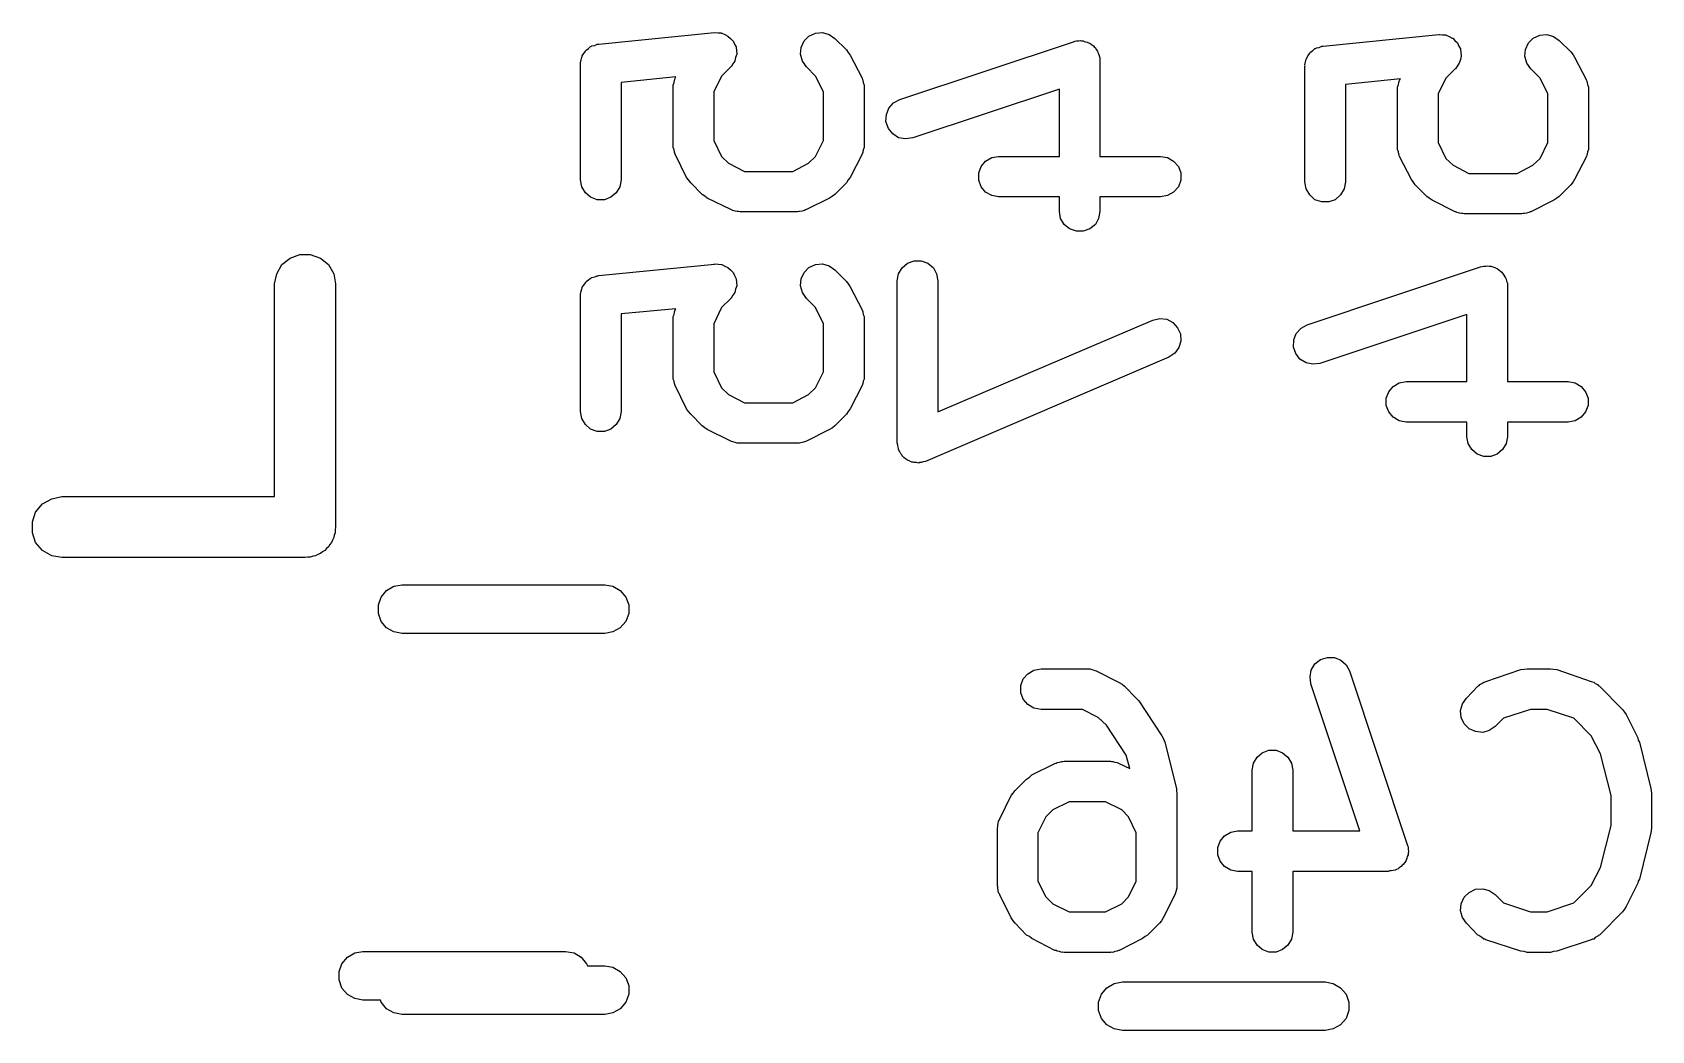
# Model space of a CAD drawing. Extents: x 93.7 to 160.2, y -161.6 to -97.7.
# Drawn here: x 152.285 to 156.282, y -154.822 to -152.358 of the extents above; entities that cross this region are included whole.
import ezdxf

# ---------------------------------------------------------------- set-up
doc = ezdxf.new("R2010")
doc.units = 0
doc.header["$MEASUREMENT"] = 0
doc.layers.add('BLACK', color=7, linetype='CONTINUOUS')

msp = doc.modelspace()

# ---------------------------------------------------------------- linework, layer by layer
at = {"layer": 'Black'}
for p, q in [((153.683, -152.387), (153.969, -152.358)), ((153.969, -152.358), (153.969, -152.358)), ((153.969, -152.358), (153.969, -152.358)), ((153.969, -152.358), (153.978, -152.359)), ((153.978, -152.359), (153.986, -152.359)), ((153.986, -152.359), (153.986, -152.36)), ((153.986, -152.36), (153.987, -152.36)), ((153.987, -152.36), (153.994, -152.363)), ((153.994, -152.363), (154.002, -152.367)), ((154.202, -152.367), (154.218, -152.36)), ((154.218, -152.36), (154.235, -152.358)), ((154.235, -152.358), (154.252, -152.363)), ((154.252, -152.363), (154.266, -152.373)), ((155.471, -152.392), (155.757, -152.363)), ((155.757, -152.363), (155.757, -152.363)), ((155.757, -152.363), (155.758, -152.363)), ((155.758, -152.363), (155.766, -152.364)), ((155.766, -152.364), (155.774, -152.364)), ((155.774, -152.364), (155.775, -152.365)), ((155.775, -152.365), (155.775, -152.365)), ((155.775, -152.365), (155.782, -152.368)), ((155.99, -152.372), (156.006, -152.365)), ((156.006, -152.365), (156.023, -152.363)), ((156.023, -152.363), (156.04, -152.368)), ((153.646, -152.41), (153.65, -152.404)), ((153.65, -152.404), (153.651, -152.403)), ((153.651, -152.403), (153.652, -152.402)), ((153.652, -152.402), (153.658, -152.398)), ((153.658, -152.398), (153.663, -152.393)), ((153.663, -152.393), (153.665, -152.392)), ((153.665, -152.392), (153.666, -152.391)), ((153.666, -152.391), (153.673, -152.39)), ((153.673, -152.39), (153.679, -152.387)), ((153.679, -152.387), (153.681, -152.387)), ((153.681, -152.387), (153.683, -152.387)), ((154.002, -152.367), (154.002, -152.367)), ((154.002, -152.367), (154.002, -152.367)), ((154.002, -152.367), (154.008, -152.373)), ((154.008, -152.373), (154.014, -152.379)), ((154.014, -152.379), (154.014, -152.379)), ((154.014, -152.379), (154.015, -152.379)), ((154.015, -152.379), (154.018, -152.387)), ((154.018, -152.387), (154.022, -152.394)), ((154.022, -152.394), (154.022, -152.395)), ((154.022, -152.395), (154.022, -152.395)), ((154.022, -152.395), (154.023, -152.403)), ((154.023, -152.403), (154.024, -152.412)), ((154.181, -152.412), (154.183, -152.395)), ((154.183, -152.395), (154.19, -152.379)), ((154.19, -152.379), (154.202, -152.367)), ((154.266, -152.373), (154.295, -152.401)), ((154.295, -152.401), (154.299, -152.408)), ((154.426, -152.524), (154.855, -152.381)), ((154.855, -152.381), (154.858, -152.38)), ((154.858, -152.38), (154.862, -152.379)), ((154.862, -152.379), (154.867, -152.379)), ((154.867, -152.379), (154.872, -152.378)), ((154.872, -152.378), (154.875, -152.379)), ((154.875, -152.379), (154.879, -152.379)), ((154.879, -152.379), (154.884, -152.381)), ((154.884, -152.381), (154.889, -152.382)), ((154.889, -152.382), (154.892, -152.384)), ((154.892, -152.384), (154.895, -152.385)), ((154.895, -152.385), (154.899, -152.388)), ((154.899, -152.388), (154.904, -152.391)), ((154.904, -152.391), (154.906, -152.394)), ((154.906, -152.394), (154.909, -152.396)), ((154.909, -152.396), (154.911, -152.4)), ((154.911, -152.4), (154.914, -152.404)), ((154.914, -152.404), (154.915, -152.408)), ((155.44, -152.407), (155.446, -152.403)), ((155.446, -152.403), (155.451, -152.398)), ((155.451, -152.398), (155.453, -152.398)), ((155.453, -152.398), (155.455, -152.396)), ((155.455, -152.396), (155.461, -152.395)), ((155.461, -152.395), (155.468, -152.392)), ((155.468, -152.392), (155.469, -152.392)), ((155.469, -152.392), (155.471, -152.392)), ((155.782, -152.368), (155.79, -152.372)), ((155.79, -152.372), (155.79, -152.372)), ((155.79, -152.372), (155.791, -152.372)), ((155.791, -152.372), (155.796, -152.378)), ((155.796, -152.378), (155.803, -152.384)), ((155.803, -152.384), (155.803, -152.384)), ((155.803, -152.384), (155.803, -152.384)), ((155.803, -152.384), (155.806, -152.392)), ((155.806, -152.392), (155.81, -152.399)), ((155.81, -152.399), (155.81, -152.4)), ((155.81, -152.4), (155.81, -152.4)), ((155.81, -152.4), (155.811, -152.408)), ((155.969, -152.417), (155.971, -152.4)), ((155.971, -152.4), (155.978, -152.384)), ((155.978, -152.384), (155.99, -152.372)), ((156.04, -152.368), (156.054, -152.378)), ((156.054, -152.378), (156.083, -152.406)), ((153.638, -152.433), (153.64, -152.426)), ((153.638, -152.435), (153.638, -152.433)), ((153.638, -152.436), (153.638, -152.435)), ((153.638, -152.722), (153.638, -152.436)), ((153.64, -152.426), (153.641, -152.419)), ((153.641, -152.419), (153.642, -152.418)), ((153.642, -152.416), (153.646, -152.41)), ((153.642, -152.418), (153.642, -152.416)), ((154.009, -152.443), (153.986, -152.466)), ((154.01, -152.443), (154.009, -152.443)), ((154.009, -152.443), (154.009, -152.443)), ((154.014, -152.436), (154.01, -152.443)), ((154.019, -152.429), (154.014, -152.436)), ((154.021, -152.42), (154.019, -152.428)), ((154.019, -152.428), (154.019, -152.429)), ((154.019, -152.429), (154.019, -152.429)), ((154.024, -152.412), (154.021, -152.42)), ((154.024, -152.412), (154.024, -152.412)), ((154.024, -152.412), (154.024, -152.412)), ((154.186, -152.429), (154.181, -152.412)), ((154.196, -152.443), (154.186, -152.429)), ((154.218, -152.466), (154.196, -152.443)), ((154.299, -152.408), (154.304, -152.414)), ((154.304, -152.414), (154.333, -152.471)), ((154.915, -152.408), (154.917, -152.411)), ((154.917, -152.411), (154.918, -152.416)), ((154.918, -152.416), (154.92, -152.421)), ((154.92, -152.421), (154.92, -152.425)), ((154.92, -152.425), (154.92, -152.428)), ((154.92, -152.428), (154.92, -152.664)), ((155.426, -152.438), (155.428, -152.431)), ((155.427, -152.44), (155.426, -152.438)), ((155.426, -152.442), (155.427, -152.44)), ((155.426, -152.727), (155.426, -152.442)), ((155.428, -152.431), (155.429, -152.424)), ((155.429, -152.424), (155.43, -152.423)), ((155.43, -152.423), (155.431, -152.421)), ((155.431, -152.421), (155.434, -152.415)), ((155.434, -152.415), (155.438, -152.409)), ((155.438, -152.409), (155.439, -152.408)), ((155.439, -152.408), (155.44, -152.407)), ((155.802, -152.441), (155.798, -152.448)), ((155.807, -152.434), (155.802, -152.441)), ((155.81, -152.425), (155.807, -152.434)), ((155.807, -152.434), (155.807, -152.434)), ((155.807, -152.434), (155.807, -152.434)), ((155.812, -152.417), (155.81, -152.425)), ((155.811, -152.408), (155.812, -152.417)), ((155.812, -152.417), (155.812, -152.417)), ((155.812, -152.417), (155.812, -152.417)), ((155.974, -152.434), (155.969, -152.417)), ((155.984, -152.448), (155.974, -152.434)), ((156.083, -152.406), (156.088, -152.413)), ((156.088, -152.413), (156.092, -152.419)), ((156.092, -152.419), (156.121, -152.476)), ((153.873, -152.468), (153.738, -152.482)), ((153.738, -152.482), (153.738, -152.722)), ((153.867, -152.488), (153.869, -152.482)), ((153.869, -152.482), (153.87, -152.476)), ((153.87, -152.476), (153.871, -152.474)), ((153.871, -152.474), (153.872, -152.471)), ((153.872, -152.471), (153.873, -152.468)), ((153.986, -152.466), (153.967, -152.505)), ((154.238, -152.505), (154.218, -152.466)), ((154.333, -152.471), (154.334, -152.474)), ((154.334, -152.474), (154.335, -152.476)), ((154.335, -152.476), (154.336, -152.482)), ((154.336, -152.482), (154.338, -152.488)), ((155.662, -152.473), (155.526, -152.487)), ((155.657, -152.487), (155.658, -152.482)), ((155.658, -152.482), (155.659, -152.479)), ((155.659, -152.479), (155.66, -152.476)), ((155.66, -152.476), (155.662, -152.473)), ((155.774, -152.471), (155.755, -152.51)), ((155.797, -152.448), (155.774, -152.471)), ((155.798, -152.448), (155.797, -152.448)), ((155.797, -152.448), (155.797, -152.448)), ((156.007, -152.471), (155.984, -152.448)), ((156.026, -152.51), (156.007, -152.471)), ((156.121, -152.476), (156.122, -152.479)), ((156.122, -152.479), (156.123, -152.482)), ((156.123, -152.482), (156.124, -152.487)), ((153.867, -152.491), (153.867, -152.488)), ((153.867, -152.494), (153.867, -152.491)), ((153.867, -152.636), (153.867, -152.494)), ((153.967, -152.505), (153.967, -152.625)), ((154.238, -152.625), (154.238, -152.505)), ((154.338, -152.488), (154.338, -152.491)), ((154.338, -152.491), (154.338, -152.494)), ((154.338, -152.494), (154.338, -152.636)), ((154.411, -152.532), (154.426, -152.524)), ((154.82, -152.498), (154.458, -152.618)), ((154.82, -152.664), (154.82, -152.498)), ((155.526, -152.487), (155.526, -152.727)), ((155.655, -152.493), (155.657, -152.487)), ((155.655, -152.496), (155.655, -152.493)), ((155.655, -152.499), (155.655, -152.496)), ((155.655, -152.642), (155.655, -152.499)), ((155.755, -152.51), (155.755, -152.63)), ((156.026, -152.63), (156.026, -152.51)), ((156.124, -152.487), (156.126, -152.493)), ((156.126, -152.493), (156.126, -152.496)), ((156.126, -152.496), (156.126, -152.499)), ((156.126, -152.499), (156.126, -152.642)), ((154.392, -152.578), (154.393, -152.561)), ((154.393, -152.561), (154.399, -152.545)), ((154.399, -152.545), (154.411, -152.532)), ((154.398, -152.595), (154.392, -152.578)), ((154.409, -152.608), (154.398, -152.595)), ((153.867, -152.639), (153.867, -152.636)), ((153.867, -152.642), (153.867, -152.639)), ((153.869, -152.648), (153.867, -152.642)), ((153.967, -152.625), (153.986, -152.664)), ((154.218, -152.664), (154.238, -152.625)), ((154.338, -152.642), (154.336, -152.648)), ((154.338, -152.636), (154.338, -152.639)), ((154.338, -152.639), (154.338, -152.642)), ((154.423, -152.618), (154.409, -152.608)), ((154.44, -152.621), (154.423, -152.618)), ((154.458, -152.618), (154.44, -152.621)), ((155.655, -152.644), (155.655, -152.642)), ((155.655, -152.647), (155.655, -152.644)), ((155.755, -152.63), (155.774, -152.669)), ((156.007, -152.669), (156.026, -152.63)), ((156.126, -152.642), (156.126, -152.644)), ((156.126, -152.644), (156.126, -152.647)), ((153.87, -152.654), (153.869, -152.648)), ((153.871, -152.656), (153.87, -152.654)), ((153.872, -152.659), (153.871, -152.656)), ((153.9, -152.716), (153.872, -152.659)), ((153.986, -152.664), (154.003, -152.681)), ((154.003, -152.681), (154.043, -152.701)), ((154.162, -152.701), (154.201, -152.681)), ((154.201, -152.681), (154.218, -152.664)), ((154.333, -152.659), (154.304, -152.716)), ((154.334, -152.656), (154.333, -152.659)), ((154.335, -152.654), (154.334, -152.656)), ((154.336, -152.648), (154.335, -152.654)), ((154.627, -152.689), (154.638, -152.676)), ((154.638, -152.676), (154.653, -152.667)), ((154.653, -152.667), (154.67, -152.664)), ((154.67, -152.664), (154.82, -152.664)), ((154.92, -152.664), (155.07, -152.664)), ((155.07, -152.664), (155.087, -152.667)), ((155.087, -152.667), (155.102, -152.676)), ((155.102, -152.676), (155.114, -152.689)), ((155.657, -152.653), (155.655, -152.647)), ((155.658, -152.659), (155.657, -152.653)), ((155.659, -152.661), (155.658, -152.659)), ((155.66, -152.664), (155.659, -152.661)), ((155.689, -152.721), (155.66, -152.664)), ((155.774, -152.669), (155.792, -152.686)), ((155.989, -152.686), (156.007, -152.669)), ((156.121, -152.664), (156.092, -152.721)), ((156.122, -152.661), (156.121, -152.664)), ((156.123, -152.659), (156.122, -152.661)), ((156.124, -152.653), (156.123, -152.659)), ((156.126, -152.647), (156.124, -152.653)), ((153.641, -152.739), (153.638, -152.722)), ((153.738, -152.722), (153.735, -152.739)), ((153.905, -152.722), (153.9, -152.716)), ((153.91, -152.729), (153.905, -152.722)), ((154.043, -152.701), (154.162, -152.701)), ((154.299, -152.722), (154.295, -152.729)), ((154.304, -152.716), (154.299, -152.722)), ((154.621, -152.705), (154.627, -152.689)), ((154.621, -152.723), (154.621, -152.705)), ((154.627, -152.739), (154.621, -152.723)), ((155.114, -152.689), (155.12, -152.705)), ((155.12, -152.723), (155.114, -152.739)), ((155.12, -152.705), (155.12, -152.723)), ((155.693, -152.727), (155.689, -152.721)), ((155.792, -152.686), (155.831, -152.706)), ((155.831, -152.706), (155.95, -152.706)), ((155.95, -152.706), (155.989, -152.686)), ((156.092, -152.721), (156.088, -152.727)), ((153.65, -152.754), (153.641, -152.739)), ((153.663, -152.765), (153.65, -152.754)), ((153.679, -152.771), (153.663, -152.765)), ((153.713, -152.765), (153.697, -152.771)), ((153.726, -152.754), (153.713, -152.765)), ((153.735, -152.739), (153.726, -152.754)), ((153.938, -152.758), (153.91, -152.729)), ((153.945, -152.762), (153.938, -152.758)), ((153.951, -152.767), (153.945, -152.762)), ((154.26, -152.762), (154.253, -152.767)), ((154.266, -152.758), (154.26, -152.762)), ((154.295, -152.729), (154.266, -152.758)), ((154.638, -152.752), (154.627, -152.739)), ((154.653, -152.761), (154.638, -152.752)), ((154.67, -152.764), (154.653, -152.761)), ((154.82, -152.764), (154.67, -152.764)), ((154.82, -152.8), (154.82, -152.764)), ((155.07, -152.764), (154.92, -152.764)), ((154.92, -152.764), (154.92, -152.8)), ((155.087, -152.761), (155.07, -152.764)), ((155.102, -152.752), (155.087, -152.761)), ((155.114, -152.739), (155.102, -152.752)), ((155.429, -152.744), (155.426, -152.727)), ((155.438, -152.759), (155.429, -152.744)), ((155.451, -152.771), (155.438, -152.759)), ((155.514, -152.759), (155.501, -152.771)), ((155.523, -152.744), (155.514, -152.759)), ((155.526, -152.727), (155.523, -152.744)), ((155.698, -152.734), (155.693, -152.727)), ((155.727, -152.763), (155.698, -152.734)), ((155.733, -152.767), (155.727, -152.763)), ((156.054, -152.763), (156.048, -152.767)), ((156.083, -152.734), (156.054, -152.763)), ((156.088, -152.727), (156.083, -152.734)), ((153.697, -152.771), (153.679, -152.771)), ((154.009, -152.795), (153.951, -152.767)), ((154.011, -152.796), (154.009, -152.795)), ((154.014, -152.798), (154.011, -152.796)), ((154.02, -152.799), (154.014, -152.798)), ((154.025, -152.8), (154.02, -152.799)), ((154.028, -152.8), (154.025, -152.8)), ((154.031, -152.801), (154.028, -152.8)), ((154.174, -152.801), (154.031, -152.801)), ((154.177, -152.8), (154.174, -152.801)), ((154.179, -152.8), (154.177, -152.8)), ((154.185, -152.799), (154.179, -152.8)), ((154.191, -152.798), (154.185, -152.799)), ((154.193, -152.796), (154.191, -152.798)), ((154.196, -152.795), (154.193, -152.796)), ((154.253, -152.767), (154.196, -152.795)), ((154.823, -152.817), (154.82, -152.8)), ((154.92, -152.8), (154.917, -152.817)), ((155.468, -152.776), (155.451, -152.771)), ((155.485, -152.776), (155.468, -152.776)), ((155.501, -152.771), (155.485, -152.776)), ((155.74, -152.772), (155.733, -152.767)), ((155.797, -152.801), (155.74, -152.772)), ((155.799, -152.801), (155.797, -152.801)), ((155.802, -152.803), (155.799, -152.801)), ((155.808, -152.804), (155.802, -152.803)), ((155.813, -152.805), (155.808, -152.804)), ((155.816, -152.805), (155.813, -152.805)), ((155.819, -152.806), (155.816, -152.805)), ((155.965, -152.805), (155.962, -152.806)), ((155.968, -152.805), (155.965, -152.805)), ((155.973, -152.804), (155.968, -152.805)), ((155.979, -152.803), (155.973, -152.804)), ((155.982, -152.801), (155.979, -152.803)), ((155.984, -152.801), (155.982, -152.801)), ((156.041, -152.772), (155.984, -152.801)), ((156.048, -152.767), (156.041, -152.772)), ((154.832, -152.832), (154.823, -152.817)), ((154.845, -152.843), (154.832, -152.832)), ((154.862, -152.849), (154.845, -152.843)), ((154.895, -152.843), (154.879, -152.849)), ((154.909, -152.832), (154.895, -152.843)), ((154.917, -152.817), (154.909, -152.832)), ((155.962, -152.806), (155.819, -152.806)), ((154.879, -152.849), (154.862, -152.849)), ((152.901, -152.931), (152.921, -152.915)), ((152.921, -152.915), (152.945, -152.906)), ((152.945, -152.906), (152.971, -152.906)), ((152.971, -152.906), (152.996, -152.915)), ((152.996, -152.915), (153.016, -152.931)), ((154.445, -152.928), (154.462, -152.922)), ((154.462, -152.922), (154.479, -152.922)), ((154.479, -152.922), (154.495, -152.928)), ((152.883, -152.979), (152.888, -152.954)), ((152.888, -152.954), (152.901, -152.931)), ((153.016, -152.931), (153.029, -152.954)), ((153.029, -152.954), (153.033, -152.979)), ((153.658, -152.969), (153.663, -152.965)), ((153.663, -152.965), (153.665, -152.964)), ((153.665, -152.964), (153.666, -152.963)), ((153.666, -152.963), (153.673, -152.961)), ((153.673, -152.961), (153.679, -152.959)), ((153.679, -152.959), (153.681, -152.959)), ((153.681, -152.959), (153.683, -152.958)), ((153.683, -152.958), (153.969, -152.93)), ((153.969, -152.93), (153.969, -152.929)), ((153.969, -152.929), (153.978, -152.93)), ((153.969, -152.93), (153.969, -152.93)), ((153.978, -152.93), (153.986, -152.931)), ((153.986, -152.931), (153.986, -152.931)), ((153.986, -152.931), (153.987, -152.931)), ((153.987, -152.931), (153.994, -152.935)), ((153.994, -152.935), (154.002, -152.938)), ((154.002, -152.938), (154.002, -152.938)), ((154.002, -152.938), (154.002, -152.938)), ((154.002, -152.938), (154.008, -152.944)), ((154.008, -152.944), (154.014, -152.95)), ((154.014, -152.95), (154.014, -152.95)), ((154.014, -152.95), (154.015, -152.951)), ((154.015, -152.951), (154.018, -152.958)), ((154.018, -152.958), (154.022, -152.966)), ((154.183, -152.966), (154.19, -152.951)), ((154.19, -152.951), (154.202, -152.938)), ((154.202, -152.938), (154.218, -152.931)), ((154.218, -152.931), (154.235, -152.929)), ((154.235, -152.929), (154.252, -152.934)), ((154.252, -152.934), (154.266, -152.944)), ((154.266, -152.944), (154.295, -152.973)), ((154.42, -152.971), (154.423, -152.954)), ((154.423, -152.954), (154.432, -152.939)), ((154.432, -152.939), (154.445, -152.928)), ((154.495, -152.928), (154.509, -152.939)), ((154.509, -152.939), (154.517, -152.954)), ((154.517, -152.954), (154.52, -152.971)), ((155.432, -153.08), (155.86, -152.937)), ((155.86, -152.937), (155.864, -152.936)), ((155.864, -152.936), (155.868, -152.935)), ((155.868, -152.935), (155.873, -152.935)), ((155.873, -152.935), (155.878, -152.934)), ((155.878, -152.934), (155.881, -152.935)), ((155.881, -152.935), (155.885, -152.935)), ((155.885, -152.935), (155.89, -152.937)), ((155.89, -152.937), (155.895, -152.938)), ((155.895, -152.938), (155.898, -152.94)), ((155.898, -152.94), (155.901, -152.941)), ((155.901, -152.941), (155.905, -152.944)), ((155.905, -152.944), (155.909, -152.947)), ((155.909, -152.947), (155.912, -152.95)), ((155.912, -152.95), (155.914, -152.952)), ((155.914, -152.952), (155.917, -152.957)), ((155.917, -152.957), (155.92, -152.961)), ((155.92, -152.961), (155.921, -152.964)), ((155.921, -152.964), (155.923, -152.967)), ((152.883, -153.504), (152.883, -152.979)), ((153.033, -152.979), (153.033, -153.579)), ((153.638, -153.004), (153.64, -152.997)), ((153.638, -153.006), (153.638, -153.004)), ((153.64, -152.997), (153.641, -152.991)), ((153.641, -152.991), (153.642, -152.989)), ((153.642, -152.987), (153.646, -152.982)), ((153.642, -152.989), (153.642, -152.987)), ((153.646, -152.982), (153.65, -152.976)), ((153.65, -152.976), (153.651, -152.975)), ((153.651, -152.975), (153.652, -152.973)), ((153.652, -152.973), (153.658, -152.969)), ((154.019, -153), (154.014, -153.007)), ((154.021, -152.992), (154.019, -153)), ((154.019, -153), (154.019, -153)), ((154.019, -153), (154.019, -153)), ((154.024, -152.984), (154.021, -152.992)), ((154.022, -152.966), (154.022, -152.966)), ((154.022, -152.966), (154.022, -152.966)), ((154.022, -152.966), (154.023, -152.975)), ((154.023, -152.975), (154.024, -152.983)), ((154.024, -152.983), (154.024, -152.983)), ((154.024, -152.983), (154.024, -152.984)), ((154.181, -152.984), (154.183, -152.966)), ((154.186, -153), (154.181, -152.984)), ((154.196, -153.015), (154.186, -153)), ((154.295, -152.973), (154.299, -152.979)), ((154.299, -152.979), (154.304, -152.986)), ((154.304, -152.986), (154.333, -153.043)), ((154.42, -153.371), (154.42, -152.971)), ((154.52, -152.971), (154.52, -153.295)), ((155.923, -152.967), (155.924, -152.972)), ((155.924, -152.972), (155.926, -152.977)), ((155.926, -152.977), (155.926, -152.981)), ((155.926, -152.981), (155.926, -152.984)), ((155.926, -152.984), (155.926, -153.22)), ((153.638, -153.008), (153.638, -153.006)), ((153.638, -153.294), (153.638, -153.008)), ((153.873, -153.04), (153.738, -153.053)), ((153.87, -153.048), (153.871, -153.045)), ((153.871, -153.045), (153.872, -153.043)), ((153.872, -153.043), (153.873, -153.04)), ((153.986, -153.037), (153.967, -153.077)), ((154.009, -153.015), (153.986, -153.037)), ((154.01, -153.014), (154.009, -153.014)), ((154.009, -153.014), (154.009, -153.015)), ((154.014, -153.007), (154.01, -153.014)), ((154.218, -153.037), (154.196, -153.015)), ((154.238, -153.077), (154.218, -153.037)), ((154.333, -153.043), (154.334, -153.045)), ((154.334, -153.045), (154.335, -153.048)), ((153.738, -153.053), (153.738, -153.294)), ((153.867, -153.059), (153.869, -153.054)), ((153.867, -153.062), (153.867, -153.059)), ((153.867, -153.065), (153.867, -153.062)), ((153.867, -153.208), (153.867, -153.065)), ((153.869, -153.054), (153.87, -153.048)), ((153.967, -153.077), (153.967, -153.196)), ((154.238, -153.196), (154.238, -153.077)), ((154.335, -153.048), (154.336, -153.054)), ((154.336, -153.054), (154.338, -153.059)), ((154.338, -153.059), (154.338, -153.062)), ((154.338, -153.062), (154.338, -153.065)), ((154.338, -153.065), (154.338, -153.208)), ((154.52, -153.295), (155.051, -153.068)), ((155.051, -153.068), (155.068, -153.064)), ((155.068, -153.064), (155.085, -153.066)), ((155.085, -153.066), (155.1, -153.074)), ((155.1, -153.074), (155.112, -153.087)), ((155.417, -153.088), (155.432, -153.08)), ((155.826, -153.054), (155.463, -153.175)), ((155.826, -153.22), (155.826, -153.054)), ((155.112, -153.087), (155.119, -153.102)), ((155.12, -153.12), (155.115, -153.136)), ((155.119, -153.102), (155.12, -153.12)), ((155.398, -153.135), (155.399, -153.117)), ((155.399, -153.117), (155.405, -153.101)), ((155.405, -153.101), (155.417, -153.088)), ((155.09, -153.16), (154.49, -153.417)), ((155.105, -153.15), (155.09, -153.16)), ((155.115, -153.136), (155.105, -153.15)), ((155.404, -153.151), (155.398, -153.135)), ((155.414, -153.165), (155.404, -153.151)), ((155.429, -153.174), (155.414, -153.165)), ((153.967, -153.196), (153.986, -153.235)), ((154.218, -153.235), (154.238, -153.196)), ((155.446, -153.177), (155.429, -153.174)), ((155.463, -153.175), (155.446, -153.177)), ((153.867, -153.211), (153.867, -153.208)), ((153.867, -153.214), (153.867, -153.211)), ((153.869, -153.219), (153.867, -153.214)), ((153.87, -153.225), (153.869, -153.219)), ((153.871, -153.227), (153.87, -153.225)), ((153.872, -153.23), (153.871, -153.227)), ((153.9, -153.287), (153.872, -153.23)), ((153.986, -153.235), (154.003, -153.252)), ((154.201, -153.252), (154.218, -153.235)), ((154.333, -153.23), (154.304, -153.287)), ((154.334, -153.227), (154.333, -153.23)), ((154.335, -153.225), (154.334, -153.227)), ((154.336, -153.219), (154.335, -153.225)), ((154.338, -153.214), (154.336, -153.219)), ((154.338, -153.208), (154.338, -153.211)), ((154.338, -153.211), (154.338, -153.214)), ((155.633, -153.245), (155.644, -153.232)), ((155.644, -153.232), (155.659, -153.223)), ((155.659, -153.223), (155.676, -153.22)), ((155.676, -153.22), (155.826, -153.22)), ((155.926, -153.22), (156.076, -153.22)), ((156.076, -153.22), (156.093, -153.223)), ((156.093, -153.223), (156.108, -153.232)), ((156.108, -153.232), (156.119, -153.245)), ((154.003, -153.252), (154.043, -153.272)), ((154.043, -153.272), (154.162, -153.272)), ((154.162, -153.272), (154.201, -153.252)), ((155.627, -153.261), (155.633, -153.245)), ((155.627, -153.279), (155.627, -153.261)), ((155.633, -153.295), (155.627, -153.279)), ((156.119, -153.245), (156.125, -153.261)), ((156.125, -153.279), (156.119, -153.295)), ((156.125, -153.261), (156.125, -153.279)), ((153.641, -153.311), (153.638, -153.294)), ((153.65, -153.326), (153.641, -153.311)), ((153.735, -153.311), (153.726, -153.326)), ((153.738, -153.294), (153.735, -153.311)), ((153.905, -153.294), (153.9, -153.287)), ((153.91, -153.3), (153.905, -153.294)), ((153.938, -153.329), (153.91, -153.3)), ((154.295, -153.3), (154.266, -153.329)), ((154.299, -153.294), (154.295, -153.3)), ((154.304, -153.287), (154.299, -153.294)), ((155.644, -153.308), (155.633, -153.295)), ((155.659, -153.317), (155.644, -153.308)), ((155.676, -153.32), (155.659, -153.317)), ((155.826, -153.32), (155.676, -153.32)), ((155.826, -153.356), (155.826, -153.32)), ((156.076, -153.32), (155.926, -153.32)), ((155.926, -153.32), (155.926, -153.356)), ((156.093, -153.317), (156.076, -153.32)), ((156.108, -153.308), (156.093, -153.317)), ((156.119, -153.295), (156.108, -153.308)), ((153.663, -153.337), (153.65, -153.326)), ((153.679, -153.343), (153.663, -153.337)), ((153.697, -153.343), (153.679, -153.343)), ((153.713, -153.337), (153.697, -153.343)), ((153.726, -153.326), (153.713, -153.337)), ((153.945, -153.334), (153.938, -153.329)), ((153.951, -153.338), (153.945, -153.334)), ((154.009, -153.367), (153.951, -153.338)), ((154.253, -153.338), (154.196, -153.367)), ((154.26, -153.334), (154.253, -153.338)), ((154.266, -153.329), (154.26, -153.334)), ((155.829, -153.373), (155.826, -153.356)), ((155.926, -153.356), (155.923, -153.373)), ((154.011, -153.368), (154.009, -153.367)), ((154.014, -153.369), (154.011, -153.368)), ((154.02, -153.37), (154.014, -153.369)), ((154.025, -153.372), (154.02, -153.37)), ((154.028, -153.372), (154.025, -153.372)), ((154.031, -153.372), (154.028, -153.372)), ((154.174, -153.372), (154.031, -153.372)), ((154.177, -153.372), (154.174, -153.372)), ((154.179, -153.372), (154.177, -153.372)), ((154.185, -153.37), (154.179, -153.372)), ((154.191, -153.369), (154.185, -153.37)), ((154.193, -153.368), (154.191, -153.369)), ((154.196, -153.367), (154.193, -153.368)), ((154.421, -153.377), (154.42, -153.371)), ((154.422, -153.382), (154.421, -153.377)), ((154.423, -153.385), (154.422, -153.382)), ((154.423, -153.388), (154.423, -153.385)), ((154.426, -153.393), (154.423, -153.388)), ((154.429, -153.398), (154.426, -153.393)), ((154.431, -153.401), (154.429, -153.398)), ((154.432, -153.403), (154.431, -153.401)), ((154.436, -153.407), (154.432, -153.403)), ((155.838, -153.388), (155.829, -153.373)), ((155.851, -153.399), (155.838, -153.388)), ((155.868, -153.405), (155.851, -153.399)), ((155.901, -153.399), (155.885, -153.405)), ((155.914, -153.388), (155.901, -153.399)), ((155.923, -153.373), (155.914, -153.388)), ((154.44, -153.411), (154.436, -153.407)), ((154.443, -153.412), (154.44, -153.411)), ((154.445, -153.414), (154.443, -153.412)), ((154.451, -153.416), (154.445, -153.414)), ((154.456, -153.419), (154.451, -153.416)), ((154.459, -153.419), (154.456, -153.419)), ((154.462, -153.42), (154.459, -153.419)), ((154.467, -153.42), (154.462, -153.42)), ((154.473, -153.421), (154.467, -153.42)), ((154.476, -153.42), (154.473, -153.421)), ((154.479, -153.42), (154.476, -153.42)), ((154.484, -153.418), (154.479, -153.42)), ((154.49, -153.417), (154.484, -153.418)), ((155.885, -153.405), (155.868, -153.405)), ((152.293, -153.542), (152.31, -153.522)), ((152.31, -153.522), (152.333, -153.509)), ((152.333, -153.509), (152.358, -153.504)), ((152.358, -153.504), (152.883, -153.504)), ((152.285, -153.566), (152.293, -153.542)), ((152.285, -153.593), (152.285, -153.566)), ((152.293, -153.617), (152.285, -153.593)), ((153.03, -153.599), (153.029, -153.605)), ((153.032, -153.593), (153.03, -153.599)), ((153.033, -153.579), (153.032, -153.586)), ((153.032, -153.586), (153.032, -153.593)), ((152.31, -153.637), (152.293, -153.617)), ((152.333, -153.65), (152.31, -153.637)), ((152.996, -153.644), (152.99, -153.647)), ((153.001, -153.64), (152.996, -153.644)), ((153.007, -153.637), (153.001, -153.64)), ((153.011, -153.632), (153.007, -153.637)), ((153.016, -153.628), (153.011, -153.632)), ((153.019, -153.622), (153.016, -153.628)), ((153.023, -153.617), (153.019, -153.622)), ((153.026, -153.611), (153.023, -153.617)), ((153.029, -153.605), (153.026, -153.611)), ((152.358, -153.654), (152.333, -153.65)), ((152.958, -153.654), (152.358, -153.654)), ((152.965, -153.653), (152.958, -153.654)), ((152.971, -153.653), (152.965, -153.653)), ((152.978, -153.651), (152.971, -153.653)), ((152.984, -153.65), (152.978, -153.651)), ((152.99, -153.647), (152.984, -153.65)), ((153.177, -153.725), (153.198, -153.722)), ((153.198, -153.722), (153.698, -153.722)), ((153.698, -153.722), (153.718, -153.725)), ((153.139, -153.771), (153.146, -153.752)), ((153.146, -153.752), (153.159, -153.736)), ((153.159, -153.736), (153.177, -153.725)), ((153.718, -153.725), (153.736, -153.736)), ((153.736, -153.736), (153.75, -153.752)), ((153.75, -153.752), (153.757, -153.771)), ((153.139, -153.792), (153.139, -153.771)), ((153.146, -153.812), (153.139, -153.792)), ((153.757, -153.792), (153.75, -153.812)), ((153.757, -153.771), (153.757, -153.792)), ((153.159, -153.828), (153.146, -153.812)), ((153.177, -153.838), (153.159, -153.828)), ((153.198, -153.842), (153.177, -153.838)), ((153.698, -153.842), (153.198, -153.842)), ((153.718, -153.838), (153.698, -153.842)), ((153.736, -153.828), (153.718, -153.838)), ((153.75, -153.812), (153.736, -153.828)), ((155.442, -153.932), (155.451, -153.917)), ((155.451, -153.917), (155.465, -153.906)), ((155.465, -153.906), (155.482, -153.901)), ((155.482, -153.901), (155.499, -153.901)), ((155.499, -153.901), (155.515, -153.908)), ((155.515, -153.908), (155.528, -153.919)), ((155.528, -153.919), (155.536, -153.934)), ((154.725, -153.97), (154.731, -153.954)), ((154.731, -153.954), (154.742, -153.941)), ((154.742, -153.941), (154.757, -153.932)), ((154.757, -153.932), (154.775, -153.929)), ((154.775, -153.929), (154.889, -153.929)), ((154.889, -153.929), (154.892, -153.929)), ((154.892, -153.929), (154.895, -153.929)), ((154.895, -153.929), (154.9, -153.931)), ((154.9, -153.931), (154.906, -153.932)), ((154.906, -153.932), (154.908, -153.933)), ((154.908, -153.933), (154.911, -153.934)), ((154.911, -153.934), (154.968, -153.963)), ((154.968, -153.963), (154.975, -153.967)), ((155.439, -153.949), (155.442, -153.932)), ((155.441, -153.966), (155.439, -153.949)), ((155.536, -153.934), (155.679, -154.363)), ((155.863, -153.965), (155.868, -153.962)), ((155.868, -153.962), (155.871, -153.961)), ((155.871, -153.961), (155.873, -153.96)), ((155.873, -153.96), (155.959, -153.931)), ((155.959, -153.931), (155.967, -153.93)), ((155.967, -153.93), (155.975, -153.929)), ((155.975, -153.929), (156.032, -153.929)), ((156.032, -153.929), (156.04, -153.93)), ((156.04, -153.93), (156.048, -153.931)), ((156.048, -153.931), (156.133, -153.96)), ((156.133, -153.96), (156.136, -153.961)), ((156.136, -153.961), (156.139, -153.962)), ((156.139, -153.962), (156.143, -153.965)), ((154.725, -153.988), (154.725, -153.97)), ((154.731, -154.004), (154.725, -153.988)), ((154.742, -154.017), (154.731, -154.004)), ((154.975, -153.967), (154.981, -153.972)), ((154.981, -153.972), (155.01, -154.001)), ((155.01, -154.001), (155.013, -154.005)), ((155.562, -154.329), (155.441, -153.966)), ((155.815, -154.015), (155.825, -154.001)), ((155.825, -154.001), (155.853, -153.972)), ((155.853, -153.972), (155.856, -153.97)), ((155.856, -153.97), (155.858, -153.968)), ((155.858, -153.968), (155.863, -153.965)), ((156.143, -153.965), (156.149, -153.968)), ((156.149, -153.968), (156.15, -153.97)), ((156.15, -153.97), (156.153, -153.972)), ((156.153, -153.972), (156.21, -154.029)), ((154.757, -154.026), (154.742, -154.017)), ((154.775, -154.029), (154.757, -154.026)), ((154.877, -154.029), (154.775, -154.029)), ((154.916, -154.049), (154.877, -154.029)), ((155.013, -154.005), (155.016, -154.008)), ((155.016, -154.008), (155.073, -154.094)), ((155.81, -154.032), (155.815, -154.015)), ((155.812, -154.049), (155.81, -154.032)), ((155.983, -154.029), (155.916, -154.051)), ((156.024, -154.029), (155.983, -154.029)), ((156.09, -154.051), (156.024, -154.029)), ((156.21, -154.029), (156.215, -154.036)), ((156.215, -154.036), (156.219, -154.042)), ((156.219, -154.042), (156.248, -154.099)), ((154.936, -154.068), (154.916, -154.049)), ((154.985, -154.142), (154.936, -154.068)), ((155.819, -154.065), (155.812, -154.049)), ((155.832, -154.077), (155.819, -154.065)), ((155.847, -154.084), (155.832, -154.077)), ((155.865, -154.086), (155.847, -154.084)), ((155.881, -154.081), (155.865, -154.086)), ((155.896, -154.071), (155.881, -154.081)), ((155.916, -154.051), (155.896, -154.071)), ((156.133, -154.094), (156.09, -154.051)), ((155.073, -154.094), (155.077, -154.102)), ((155.077, -154.102), (155.08, -154.11)), ((155.08, -154.11), (155.109, -154.224)), ((156.156, -154.139), (156.133, -154.094)), ((156.248, -154.099), (156.249, -154.105)), ((156.249, -154.105), (156.252, -154.11)), ((156.252, -154.11), (156.28, -154.224)), ((154.752, -154.191), (154.809, -154.163)), ((154.809, -154.163), (154.812, -154.162)), ((154.812, -154.162), (154.815, -154.16)), ((154.815, -154.16), (154.82, -154.159)), ((154.82, -154.159), (154.826, -154.158)), ((154.826, -154.158), (154.829, -154.158)), ((154.829, -154.158), (154.832, -154.157)), ((154.832, -154.157), (154.946, -154.157)), ((154.946, -154.157), (154.949, -154.158)), ((154.949, -154.158), (154.952, -154.158)), ((154.952, -154.158), (154.957, -154.159)), ((154.957, -154.159), (154.963, -154.16)), ((154.963, -154.16), (154.966, -154.162)), ((154.966, -154.162), (154.968, -154.163)), ((154.968, -154.163), (154.994, -154.175)), ((154.994, -154.175), (154.985, -154.142)), ((155.296, -154.179), (155.299, -154.162)), ((155.299, -154.162), (155.308, -154.147)), ((155.308, -154.147), (155.321, -154.136)), ((155.321, -154.136), (155.337, -154.13)), ((155.337, -154.13), (155.355, -154.13)), ((155.355, -154.13), (155.371, -154.136)), ((155.371, -154.136), (155.384, -154.147)), ((155.384, -154.147), (155.393, -154.162)), ((155.393, -154.162), (155.396, -154.179)), ((156.182, -154.242), (156.156, -154.139)), ((154.711, -154.229), (154.739, -154.201)), ((154.739, -154.201), (154.746, -154.196)), ((154.746, -154.196), (154.752, -154.191)), ((155.296, -154.329), (155.296, -154.179)), ((155.396, -154.179), (155.396, -154.329)), ((154.673, -154.299), (154.701, -154.242)), ((154.701, -154.242), (154.706, -154.236)), ((154.706, -154.236), (154.711, -154.229)), ((155.109, -154.224), (155.109, -154.23)), ((155.109, -154.23), (155.11, -154.236)), ((155.11, -154.236), (155.11, -154.465)), ((156.182, -154.316), (156.182, -154.242)), ((156.28, -154.224), (156.281, -154.23)), ((156.281, -154.23), (156.282, -154.236)), ((156.282, -154.236), (156.282, -154.322)), ((154.804, -154.277), (154.787, -154.294)), ((154.844, -154.257), (154.804, -154.277)), ((154.934, -154.257), (154.844, -154.257)), ((154.974, -154.277), (154.934, -154.257)), ((154.991, -154.294), (154.974, -154.277)), ((154.667, -154.322), (154.668, -154.319)), ((154.667, -154.465), (154.667, -154.322)), ((154.668, -154.316), (154.669, -154.31)), ((154.668, -154.319), (154.668, -154.316)), ((154.669, -154.31), (154.67, -154.305)), ((154.67, -154.305), (154.672, -154.302)), ((154.672, -154.302), (154.673, -154.299)), ((154.787, -154.294), (154.767, -154.334)), ((155.01, -154.334), (154.991, -154.294)), ((156.156, -154.419), (156.182, -154.316)), ((156.282, -154.322), (156.281, -154.328)), ((154.767, -154.334), (154.767, -154.453)), ((155.01, -154.453), (155.01, -154.334)), ((155.211, -154.37), (155.217, -154.354)), ((155.217, -154.354), (155.228, -154.341)), ((155.228, -154.341), (155.243, -154.332)), ((155.243, -154.332), (155.26, -154.329)), ((155.26, -154.329), (155.296, -154.329)), ((155.396, -154.329), (155.562, -154.329)), ((155.679, -154.363), (155.68, -154.367)), ((156.28, -154.334), (156.252, -154.448)), ((156.281, -154.328), (156.28, -154.334)), ((155.211, -154.388), (155.211, -154.37)), ((155.217, -154.404), (155.211, -154.388)), ((155.228, -154.417), (155.217, -154.404)), ((155.675, -154.404), (155.672, -154.408)), ((155.676, -154.4), (155.675, -154.404)), ((155.678, -154.397), (155.676, -154.4)), ((155.679, -154.392), (155.678, -154.397)), ((155.681, -154.388), (155.679, -154.392)), ((155.68, -154.367), (155.681, -154.37)), ((155.681, -154.37), (155.681, -154.375)), ((155.681, -154.375), (155.682, -154.38)), ((155.682, -154.38), (155.681, -154.384)), ((155.681, -154.384), (155.681, -154.388)), ((155.243, -154.426), (155.228, -154.417)), ((155.26, -154.429), (155.243, -154.426)), ((155.296, -154.429), (155.26, -154.429)), ((155.296, -154.579), (155.296, -154.429)), ((155.632, -154.429), (155.396, -154.429)), ((155.396, -154.429), (155.396, -154.579)), ((155.635, -154.428), (155.632, -154.429)), ((155.639, -154.428), (155.635, -154.428)), ((155.644, -154.427), (155.639, -154.428)), ((155.649, -154.426), (155.644, -154.427)), ((155.652, -154.424), (155.649, -154.426)), ((155.656, -154.423), (155.652, -154.424)), ((155.659, -154.42), (155.656, -154.423)), ((155.664, -154.417), (155.659, -154.42)), ((155.666, -154.414), (155.664, -154.417)), ((155.669, -154.412), (155.666, -154.414)), ((155.672, -154.408), (155.669, -154.412)), ((156.133, -154.464), (156.156, -154.419)), ((154.668, -154.467), (154.667, -154.465)), ((154.668, -154.47), (154.668, -154.467)), ((154.669, -154.476), (154.668, -154.47)), ((154.67, -154.482), (154.669, -154.476)), ((154.672, -154.484), (154.67, -154.482)), ((154.673, -154.487), (154.672, -154.484)), ((154.767, -154.453), (154.787, -154.492)), ((154.991, -154.492), (155.01, -154.453)), ((155.106, -154.484), (155.105, -154.487)), ((155.107, -154.482), (155.106, -154.484)), ((155.108, -154.476), (155.107, -154.482)), ((155.11, -154.47), (155.108, -154.476)), ((155.11, -154.465), (155.11, -154.467)), ((155.11, -154.467), (155.11, -154.47)), ((155.819, -154.493), (155.832, -154.481)), ((155.832, -154.481), (155.847, -154.473)), ((155.847, -154.473), (155.865, -154.472)), ((155.865, -154.472), (155.881, -154.476)), ((155.881, -154.476), (155.896, -154.486)), ((156.09, -154.507), (156.133, -154.464)), ((156.248, -154.458), (156.219, -154.516)), ((156.249, -154.453), (156.248, -154.458)), ((156.252, -154.448), (156.249, -154.453)), ((154.701, -154.544), (154.673, -154.487)), ((154.787, -154.492), (154.804, -154.509)), ((154.804, -154.509), (154.844, -154.529)), ((154.934, -154.529), (154.974, -154.509)), ((154.974, -154.509), (154.991, -154.492)), ((155.105, -154.487), (155.076, -154.544)), ((155.81, -154.526), (155.812, -154.509)), ((155.812, -154.509), (155.819, -154.493)), ((155.896, -154.486), (155.916, -154.507)), ((155.916, -154.507), (155.983, -154.529)), ((156.024, -154.529), (156.09, -154.507)), ((156.215, -154.522), (156.21, -154.529)), ((156.219, -154.516), (156.215, -154.522)), ((154.706, -154.551), (154.701, -154.544)), ((154.711, -154.557), (154.706, -154.551)), ((154.739, -154.586), (154.711, -154.557)), ((154.844, -154.529), (154.934, -154.529)), ((155.067, -154.557), (155.038, -154.586)), ((155.072, -154.551), (155.067, -154.557)), ((155.076, -154.544), (155.072, -154.551)), ((155.815, -154.543), (155.81, -154.526)), ((155.825, -154.557), (155.815, -154.543)), ((155.853, -154.586), (155.825, -154.557)), ((155.983, -154.529), (156.024, -154.529)), ((156.21, -154.529), (156.153, -154.586)), ((154.746, -154.59), (154.739, -154.586)), ((154.752, -154.595), (154.746, -154.59)), ((154.809, -154.624), (154.752, -154.595)), ((155.025, -154.595), (154.968, -154.624)), ((155.032, -154.59), (155.025, -154.595)), ((155.038, -154.586), (155.032, -154.59)), ((155.299, -154.596), (155.296, -154.579)), ((155.308, -154.611), (155.299, -154.596)), ((155.393, -154.596), (155.384, -154.611)), ((155.396, -154.579), (155.393, -154.596)), ((155.856, -154.587), (155.853, -154.586)), ((155.858, -154.589), (155.856, -154.587)), ((155.863, -154.592), (155.858, -154.589)), ((155.868, -154.596), (155.863, -154.592)), ((155.871, -154.596), (155.868, -154.596)), ((155.873, -154.598), (155.871, -154.596)), ((155.959, -154.626), (155.873, -154.598)), ((156.133, -154.598), (156.048, -154.626)), ((156.136, -154.596), (156.133, -154.598)), ((156.139, -154.596), (156.136, -154.596)), ((156.143, -154.592), (156.139, -154.596)), ((156.149, -154.589), (156.143, -154.592)), ((156.15, -154.587), (156.149, -154.589)), ((156.153, -154.586), (156.15, -154.587)), ((153.049, -154.657), (153.063, -154.641)), ((153.063, -154.641), (153.081, -154.63)), ((153.081, -154.63), (153.101, -154.627)), ((153.101, -154.627), (153.601, -154.627)), ((153.601, -154.627), (153.622, -154.63)), ((153.622, -154.63), (153.64, -154.641)), ((153.64, -154.641), (153.653, -154.657)), ((154.812, -154.624), (154.809, -154.624)), ((154.815, -154.626), (154.812, -154.624)), ((154.82, -154.627), (154.815, -154.626)), ((154.826, -154.629), (154.82, -154.627)), ((154.829, -154.628), (154.826, -154.629)), ((154.832, -154.629), (154.829, -154.628)), ((154.946, -154.629), (154.832, -154.629)), ((154.949, -154.628), (154.946, -154.629)), ((154.952, -154.629), (154.949, -154.628)), ((154.957, -154.627), (154.952, -154.629)), ((154.963, -154.626), (154.957, -154.627)), ((154.966, -154.624), (154.963, -154.626)), ((154.968, -154.624), (154.966, -154.624)), ((155.321, -154.622), (155.308, -154.611)), ((155.337, -154.628), (155.321, -154.622)), ((155.355, -154.628), (155.337, -154.628)), ((155.371, -154.622), (155.355, -154.628)), ((155.384, -154.611), (155.371, -154.622)), ((155.967, -154.627), (155.959, -154.626)), ((155.975, -154.629), (155.967, -154.627)), ((156.032, -154.629), (155.975, -154.629)), ((156.04, -154.627), (156.032, -154.629)), ((156.048, -154.626), (156.04, -154.627)), ((153.042, -154.676), (153.049, -154.657)), ((153.042, -154.697), (153.042, -154.676)), ((153.653, -154.657), (153.655, -154.662)), ((153.655, -154.662), (153.698, -154.662)), ((153.698, -154.662), (153.718, -154.665)), ((153.718, -154.665), (153.736, -154.676)), ((153.736, -154.676), (153.75, -154.692)), ((153.049, -154.717), (153.042, -154.697)), ((153.063, -154.733), (153.049, -154.717)), ((153.75, -154.692), (153.757, -154.711)), ((153.757, -154.711), (153.757, -154.732)), ((154.924, -154.732), (154.937, -154.716)), ((154.937, -154.716), (154.955, -154.706)), ((154.955, -154.706), (154.976, -154.702)), ((154.976, -154.702), (155.476, -154.702)), ((155.476, -154.702), (155.496, -154.706)), ((155.496, -154.706), (155.514, -154.716)), ((155.514, -154.716), (155.528, -154.732)), ((153.081, -154.743), (153.063, -154.733)), ((153.101, -154.747), (153.081, -154.743)), ((153.144, -154.747), (153.101, -154.747)), ((153.146, -154.752), (153.144, -154.747)), ((153.159, -154.768), (153.146, -154.752)), ((153.75, -154.752), (153.736, -154.768)), ((153.757, -154.732), (153.75, -154.752)), ((154.917, -154.752), (154.924, -154.732)), ((154.917, -154.772), (154.917, -154.752)), ((155.528, -154.732), (155.535, -154.752)), ((155.535, -154.752), (155.535, -154.772)), ((153.177, -154.778), (153.159, -154.768)), ((153.198, -154.782), (153.177, -154.778)), ((153.698, -154.782), (153.198, -154.782)), ((153.718, -154.778), (153.698, -154.782)), ((153.736, -154.768), (153.718, -154.778)), ((154.924, -154.792), (154.917, -154.772)), ((154.937, -154.808), (154.924, -154.792)), ((155.528, -154.792), (155.514, -154.808)), ((155.535, -154.772), (155.528, -154.792)), ((154.955, -154.818), (154.937, -154.808)), ((154.976, -154.822), (154.955, -154.818)), ((155.476, -154.822), (154.976, -154.822)), ((155.496, -154.818), (155.476, -154.822)), ((155.514, -154.808), (155.496, -154.818))]:
    msp.add_line(p, q, dxfattribs=at)

doc.saveas('drawing.dxf')
